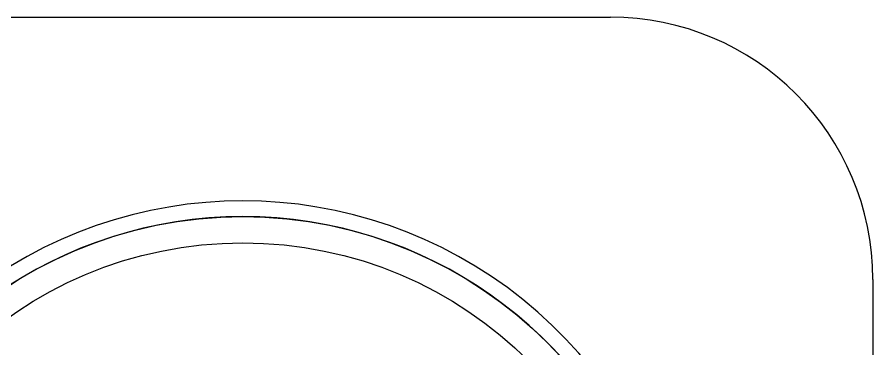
# Model space of a CAD drawing. Header units: millimetres. Extents: x -107 to 32, y -62 to 1.
# Drawn here: x 16.11 to 32.41, y -4.96 to 1.36 of the extents above; entities that cross this region are included whole.
import ezdxf

# ---------------------------------------------------------------- set-up
doc = ezdxf.new("R2010")
doc.units = ezdxf.units.MM
doc.layers.add('Pad', color=7, linetype='CONTINUOUS')
doc.layers.add('Part__Feature012', color=7, linetype='CONTINUOUS')

msp = doc.modelspace()

# ---------------------------------------------------------------- linework, layer by layer
at = {"layer": 'Pad'}
for p, q in [((-101.682, 1.36167), (27.4093, 1.36167)), ((-101.682, 1.36167, 2), (27.4093, 1.36167, 2)), ((-101.682, 1.36167), (27.4093, 1.36167)), ((-101.682, 1.36167, 2), (27.4093, 1.36167, 2)), ((27.4093, 1.36167), (27.4093, 1.36167, 2)), ((27.4093, 1.36167), (27.4093, 1.36167, 2)), ((32.4093, -3.63833), (32.4093, -3.63833, 2)), ((32.4093, -3.63833), (32.4093, -3.63833, 2)), ((32.4093, -3.63833), (32.4093, -56.7617)), ((32.4093, -3.63833, 2), (32.4093, -56.7617, 2)), ((32.4093, -3.63833), (32.4093, -56.7617)), ((32.4093, -3.63833, 2), (32.4093, -56.7617, 2))]:
    msp.add_line(p, q, dxfattribs=at)
for centre in [(27.4093, -3.63833), (27.4093, -3.63833, 2), (27.4093, -3.63833), (27.4093, -3.63833, 2)]:
    msp.add_arc(centre, 5, 0, 90, dxfattribs=at)
at = {"layer": 'Part__Feature012'}
for radius in [8.2, 8.2, 7.7, 7.7]:
    msp.add_circle((20.41, -10.64), radius, dxfattribs=at)
for centre, radius, start, end in [((20.41, -10.64, -6), 8.5, -26.6047, -153.395), ((20.41, -10.64, -6), 8.5, -26.6047, -153.395), ((20.41, -10.64, -4.75), 8.5, -26.6047, -153.395), ((20.41, -10.64, -4.75), 8.5, -26.6047, -153.395), ((20.41, -10.64, -6), 8.2, -50.6433, -129.357), ((20.41, -10.64, -6), 8.2, -50.6433, -129.357)]:
    msp.add_arc(centre, radius, start, end, dxfattribs=at)

doc.saveas('drawing.dxf')
